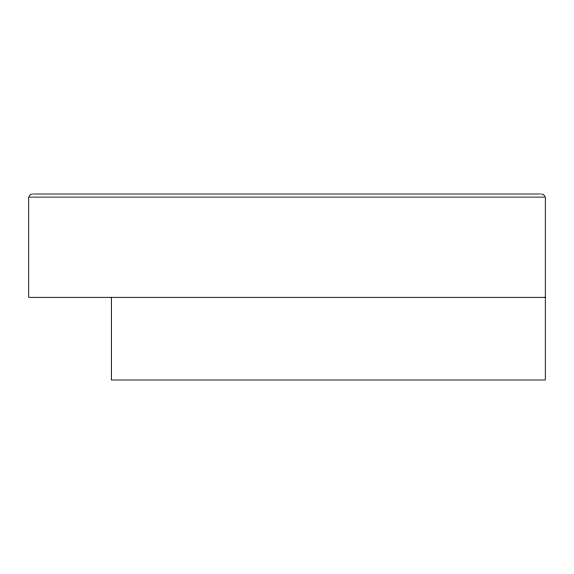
<?xml version="1.0" encoding="UTF-8"?>
<svg xmlns="http://www.w3.org/2000/svg" width="574" height="574" viewBox="0 0 574 574"><rect width="100%" height="100%" fill="white"/><g stroke="black" fill="none" stroke-linecap="round" stroke-linejoin="round"><path stroke-width="0.86" d="M28.98 196.229L30.917 194.292L33.077 194.012M33.966 194.012L540.034 194.012M540.923 194.012L543.083 194.292L545.02 196.229M545.3 297.332L28.7 297.332L28.7 197.112L545.3 197.112L545.3 379.988L111.356 379.988L111.356 297.332"/></g></svg>
